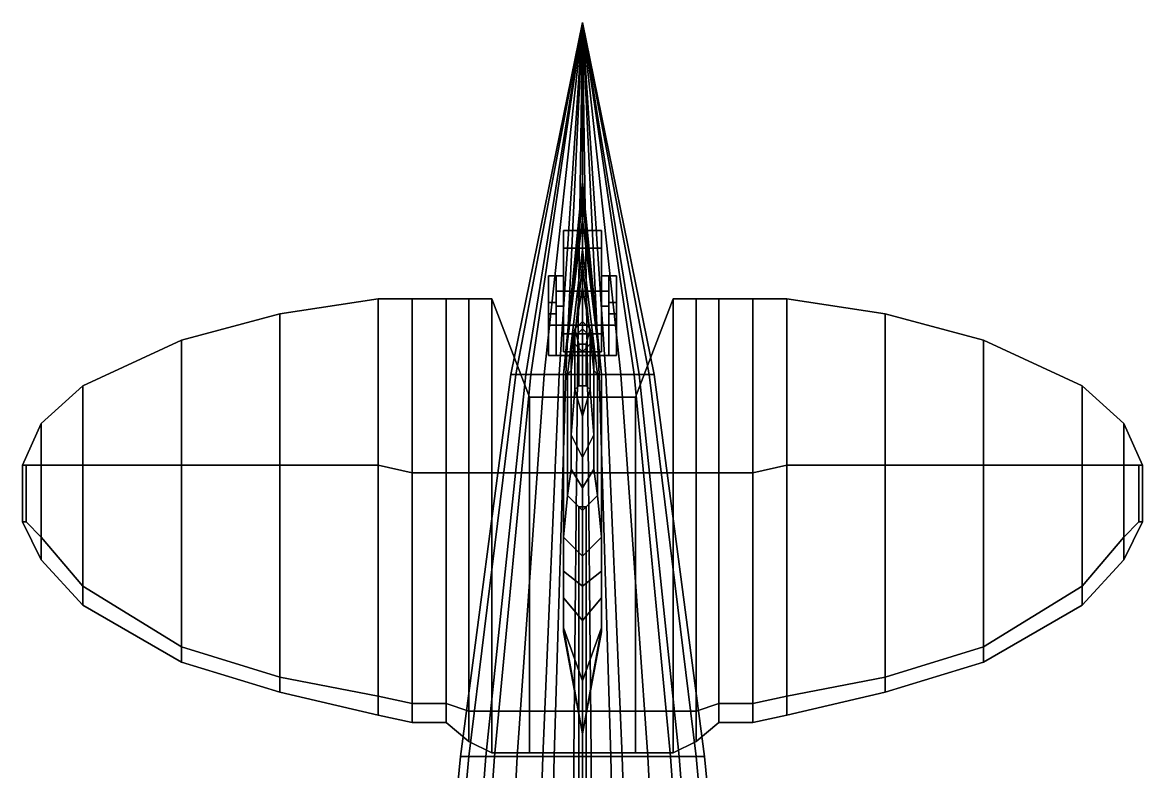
# Model space of a CAD drawing. Header units: millimetres. Extents: x -5.2 to 5.2, y -4.1 to 14.5.
# Drawn here: x -1.48 to 1.48, y 2.086 to 4.065 of the extents above; entities that cross this region are included whole.
import ezdxf

# ---------------------------------------------------------------- set-up
doc = ezdxf.new("R2010")
doc.units = ezdxf.units.MM
for name, color, linetype in [('hull_add', 3, 'Continuous'), ('w2', 6, 'Continuous'), ('wing', 5, 'Continuous')]:
    doc.layers.add(name, color=color, linetype=linetype)

msp = doc.modelspace()

# ---------------------------------------------------------------- linework, layer by layer
for points in [[(0, 4.065, 0.14), (-0.176, 3.135, 0.0648), (-0.1892, 3.135, 0.144), (0, 4.065, 0.14)], [(0, 4.065, 0.14), (-0.1892, 3.135, 0.144), (-0.1892, 3.135, 0.2144), (0, 4.065, 0.14)], [(0, 4.065, 0.14), (-0.1892, 3.135, 0.2144), (-0.176, 3.135, 0.2716), (0, 4.065, 0.14)], [(0, 4.065, 0.14), (-0.1496, 3.135, 0.0032), (-0.176, 3.135, 0.0648), (0, 4.065, 0.14)], [(0, 4.065, 0.14), (-0.176, 3.135, 0.2716), (-0.1364, 3.135, 0.3464), (0, 4.065, 0.14)], [(0, 4.065, 0.14), (-0.1364, 3.135, -0.0144), (-0.1496, 3.135, 0.0032), (0, 4.065, 0.14)], [(0, 4.065, 0.14), (-0.1012, 3.135, -0.0496), (-0.1364, 3.135, -0.0144), (0, 4.065, 0.14)], [(0, 4.065, 0.14), (-0.1364, 3.135, 0.3464), (-0.1012, 3.135, 0.3904), (0, 4.065, 0.14)], [(0, 4.065, 0.14), (-0.044, 3.135, -0.076), (-0.1012, 3.135, -0.0496), (0, 4.065, 0.14)], [(0, 4.065, 0.14), (-0.1012, 3.135, 0.3904), (-0.0616, 3.135, 0.4168), (0, 4.065, 0.14)], [(0, 4.065, 0.14), (-0.0616, 3.135, 0.4168), (-0.0132, 3.135, 0.43), (0, 4.065, 0.14)], [(0, 4.065, 0.14), (0, 3.135, -0.0804), (-0.044, 3.135, -0.076), (0, 4.065, 0.14)], [(0, 4.065, 0.14), (-0.0132, 3.135, 0.43), (0.0132, 3.135, 0.43), (0, 4.065, 0.14)], [(0, 4.065, 0.14), (0.1892, 3.135, 0.144), (0.176, 3.135, 0.0648), (0, 4.065, 0.14)], [(0, 4.065, 0.14), (0.176, 3.135, 0.0648), (0.1496, 3.135, 0.0032), (0, 4.065, 0.14)], [(0, 4.065, 0.14), (0.1496, 3.135, 0.0032), (0.1364, 3.135, -0.0144), (0, 4.065, 0.14)], [(0, 4.065, 0.14), (0.1364, 3.135, -0.0144), (0.1012, 3.135, -0.0496), (0, 4.065, 0.14)], [(0, 4.065, 0.14), (0.1012, 3.135, -0.0496), (0.044, 3.135, -0.076), (0, 4.065, 0.14)], [(0, 4.065, 0.14), (0.044, 3.135, -0.076), (0, 3.135, -0.0804), (0, 4.065, 0.14)], [(0, 4.065, 0.14), (0.0132, 3.135, 0.43), (0.0616, 3.135, 0.4168), (0, 4.065, 0.14)], [(0, 4.065, 0.14), (0.0616, 3.135, 0.4168), (0.1012, 3.135, 0.3904), (0, 4.065, 0.14)], [(0, 4.065, 0.14), (0.1012, 3.135, 0.3904), (0.1364, 3.135, 0.3464), (0, 4.065, 0.14)], [(0, 4.065, 0.14), (0.1364, 3.135, 0.3464), (0.176, 3.135, 0.2716), (0, 4.065, 0.14)], [(0, 4.065, 0.14), (0.176, 3.135, 0.2716), (0.1892, 3.135, 0.2144), (0, 4.065, 0.14)], [(0, 4.065, 0.14), (0.1892, 3.135, 0.2144), (0.1892, 3.135, 0.144), (0, 4.065, 0.14)], [(0, 3.635, 0.58), (0, 3.645, 0.31), (-0.05, 3.135, 0.31), (-0.05, 3.135, 0.58)], [(0, 3.645, 0.31), (0, 2.185, 0.31), (-0.05, 2.465, 0.31), (-0.05, 3.135, 0.31)], [(-0.05, 3.135, 0.31), (-0.05, 2.465, 0.31), (0, 2.185, 0.31), (0, 3.645, 0.31)], [(0, 3.645, 0.31), (0, 3.645, 0.24), (-0.05, 3.135, 0.24), (-0.05, 3.135, 0.31)], [(0, 3.645, 0.24), (0, 2.185, 0.24), (0, 2.185, 0.31), (0, 3.645, 0.31)], [(0.05, 3.135, 0.31), (0.05, 3.135, 0.24), (0, 3.645, 0.24), (0, 3.645, 0.31)], [(0, 3.645, 0.31), (0, 2.185, 0.31), (0.05, 2.465, 0.31), (0.05, 3.135, 0.31)], [(0.05, 3.135, 0.58), (0.05, 3.135, 0.31), (0, 3.645, 0.31), (0, 3.635, 0.58)], [(0.05, 3.135, 0.31), (0.05, 2.465, 0.31), (0, 2.185, 0.31), (0, 3.645, 0.31)], [(0, 2.185, 0.31), (0, 2.185, 0.24), (0, 3.645, 0.24), (0, 3.645, 0.31)], [(0, 3.625, 0.78), (0, 3.635, 0.61), (-0.05, 3.135, 0.61), (-0.05, 3.135, 0.78)], [(0, 3.635, 0.61), (0, 3.635, 0.58), (-0.05, 3.135, 0.58), (-0.05, 3.135, 0.61)], [(0, 3.595, 0.95), (0, 3.625, 0.78), (-0.05, 3.135, 0.78), (-0.05, 3.135, 0.95)], [(0.05, 3.135, 0.61), (0.05, 3.135, 0.58), (0, 3.635, 0.58), (0, 3.635, 0.61)], [(0.05, 3.135, 0.78), (0.05, 3.135, 0.61), (0, 3.635, 0.61), (0, 3.625, 0.78)], [(0.05, 3.135, 0.95), (0.05, 3.135, 0.78), (0, 3.625, 0.78), (0, 3.595, 0.95)], [(0, 3.545, 1.12), (0, 3.595, 0.95), (-0.05, 3.135, 0.95), (-0.05, 3.135, 1.12)], [(0.05, 3.135, 1.12), (0.05, 3.135, 0.95), (0, 3.595, 0.95), (0, 3.545, 1.12)], [(0, 3.465, 1.31), (0, 3.545, 1.12), (-0.05, 3.135, 1.12), (-0.04, 3.135, 1.31)], [(0.04, 3.135, 1.31), (0.05, 3.135, 1.12), (0, 3.545, 1.12), (0, 3.465, 1.31)], [(0.05, 3.4681, -0.1169), (0.05, 3.515, -0.23), (-0.05, 3.515, -0.23), (-0.05, 3.4681, -0.1169)], [(0.05, 3.515, -0.23), (0.05, 3.4681, -0.3431), (-0.05, 3.4681, -0.3431), (-0.05, 3.515, -0.23)], [(-0.05, 3.355, -0.07), (-0.05, 3.4681, -0.1169), (-0.05, 3.515, -0.23), (-0.05, 3.2419, -0.1169)], [(-0.05, 3.2419, -0.1169), (-0.05, 3.515, -0.23), (-0.05, 3.4681, -0.3431), (-0.05, 3.195, -0.23)], [(0.05, 3.2419, -0.1169), (0.05, 3.515, -0.23), (0.05, 3.4681, -0.1169), (0.05, 3.355, -0.07)], [(0.05, 3.195, -0.23), (0.05, 3.4681, -0.3431), (0.05, 3.515, -0.23), (0.05, 3.2419, -0.1169)], [(0.05, 3.355, -0.07), (0.05, 3.4681, -0.1169), (-0.05, 3.4681, -0.1169), (-0.05, 3.355, -0.07)], [(0.05, 3.4681, -0.3431), (0.05, 3.355, -0.39), (-0.05, 3.355, -0.39), (-0.05, 3.4681, -0.3431)], [(-0.05, 3.195, -0.23), (-0.05, 3.4681, -0.3431), (-0.05, 3.355, -0.39), (-0.05, 3.2419, -0.3431)], [(0, 3.425, 1.39), (0, 3.465, 1.31), (-0.04, 3.135, 1.31), (-0.03, 3.145, 1.39)], [(0.03, 3.145, 1.39), (0.04, 3.135, 1.31), (0, 3.465, 1.31), (0, 3.425, 1.39)], [(0.05, 3.2419, -0.3431), (0.05, 3.355, -0.39), (0.05, 3.4681, -0.3431), (0.05, 3.195, -0.23)], [(0, 3.365, 1.47), (0, 3.425, 1.39), (-0.03, 3.145, 1.39), (-0.03, 3.195, 1.47)], [(0.03, 3.195, 1.47), (0.03, 3.145, 1.39), (0, 3.425, 1.39), (0, 3.365, 1.47)], [(-0.09, 3.395, -0.18), (-0.09, 3.325, -0.18), (-0.07, 3.325, -0.18), (-0.07, 3.395, -0.18)], [(-0.07, 3.395, -0.18), (-0.07, 3.395, -0.26), (-0.09, 3.395, -0.26), (-0.09, 3.395, -0.18)], [(-0.07, 3.395, -0.26), (-0.07, 3.295, -0.26), (-0.09, 3.295, -0.26), (-0.09, 3.395, -0.26)], [(-0.09, 3.395, -0.26), (-0.09, 3.295, -0.26), (-0.09, 3.325, -0.18), (-0.09, 3.395, -0.18)], [(-0.07, 3.325, -0.18), (-0.07, 3.295, -0.26), (-0.07, 3.395, -0.26), (-0.07, 3.395, -0.18)], [(-0.05, 3.355, -0.18), (-0.05, 3.395, -0.22), (-0.07, 3.395, -0.22), (-0.07, 3.355, -0.18)], [(-0.05, 3.395, -0.22), (-0.05, 3.355, -0.26), (-0.07, 3.355, -0.26), (-0.07, 3.395, -0.22)], [(0.07, 3.355, -0.18), (0.07, 3.395, -0.22), (0.05, 3.395, -0.22), (0.05, 3.355, -0.18)], [(0.07, 3.395, -0.22), (0.07, 3.355, -0.26), (0.05, 3.355, -0.26), (0.05, 3.395, -0.22)], [(0.07, 3.395, -0.26), (0.07, 3.295, -0.26), (0.07, 3.325, -0.18), (0.07, 3.395, -0.18)], [(0.09, 3.395, -0.18), (0.09, 3.395, -0.26), (0.07, 3.395, -0.26), (0.07, 3.395, -0.18)], [(0.09, 3.395, -0.26), (0.09, 3.295, -0.26), (0.07, 3.295, -0.26), (0.07, 3.395, -0.26)], [(0.07, 3.395, -0.18), (0.07, 3.325, -0.18), (0.09, 3.325, -0.18), (0.09, 3.395, -0.18)], [(0.09, 3.325, -0.18), (0.09, 3.295, -0.26), (0.09, 3.395, -0.26), (0.09, 3.395, -0.18)], [(-0.05, 3.315, -0.22), (-0.05, 3.355, -0.18), (-0.07, 3.355, -0.18), (-0.07, 3.315, -0.22)], [(-0.05, 3.355, -0.26), (-0.05, 3.315, -0.22), (-0.07, 3.315, -0.22), (-0.07, 3.355, -0.26)], [(0.05, 3.2419, -0.1169), (0.05, 3.355, -0.07), (-0.05, 3.355, -0.07), (-0.05, 3.2419, -0.1169)], [(0.05, 3.355, -0.39), (0.05, 3.2419, -0.3431), (-0.05, 3.2419, -0.3431), (-0.05, 3.355, -0.39)], [(0, 3.275, 1.55), (0, 3.365, 1.47), (-0.03, 3.195, 1.47), (-0.02, 3.255, 1.55)], [(0.02, 3.255, 1.55), (0.03, 3.195, 1.47), (0, 3.365, 1.47), (0, 3.275, 1.55)], [(0.07, 3.315, -0.22), (0.07, 3.355, -0.18), (0.05, 3.355, -0.18), (0.05, 3.315, -0.22)], [(0.07, 3.355, -0.26), (0.07, 3.315, -0.22), (0.05, 3.315, -0.22), (0.05, 3.355, -0.26)], [(-0.09, 3.325, -0.18), (-0.09, 3.265, -0.09), (-0.07, 3.265, -0.09), (-0.07, 3.325, -0.18)], [(-0.09, 3.295, -0.26), (-0.09, 3.185, -0.14), (-0.09, 3.265, -0.09), (-0.09, 3.325, -0.18)], [(-0.07, 3.265, -0.09), (-0.07, 3.185, -0.14), (-0.07, 3.295, -0.26), (-0.07, 3.325, -0.18)], [(0.07, 3.325, -0.18), (0.07, 3.265, -0.09), (0.09, 3.265, -0.09), (0.09, 3.325, -0.18)], [(0.07, 3.295, -0.26), (0.07, 3.185, -0.14), (0.07, 3.265, -0.09), (0.07, 3.325, -0.18)], [(0.09, 3.265, -0.09), (0.09, 3.185, -0.14), (0.09, 3.295, -0.26), (0.09, 3.325, -0.18)], [(-0.07, 3.295, -0.26), (-0.07, 3.185, -0.14), (-0.09, 3.185, -0.14), (-0.09, 3.295, -0.26)], [(0.09, 3.295, -0.26), (0.09, 3.185, -0.14), (0.07, 3.185, -0.14), (0.07, 3.295, -0.26)], [(-0.09, 3.265, -0.08), (-0.09, 3.185, -0.08), (0.09, 3.185, -0.08), (0.09, 3.265, -0.08)], [(-0.09, 3.265, -0.09), (-0.09, 3.265, -0.08), (0.09, 3.265, -0.08), (0.09, 3.265, -0.09)], [(-0.09, 3.265, -0.09), (-0.09, 3.185, -0.14), (-0.09, 3.185, -0.08), (-0.09, 3.265, -0.08)], [(0.07, 3.265, -0.09), (0.07, 3.185, -0.09), (-0.07, 3.185, -0.09), (-0.07, 3.265, -0.09)], [(-0.07, 3.265, -0.09), (-0.07, 3.185, -0.09), (-0.07, 3.185, -0.14), (-0.07, 3.265, -0.09)], [(0, 3.215, 1.58), (0, 3.275, 1.55), (-0.02, 3.255, 1.55), (-0.01, 3.215, 1.57)], [(0.01, 3.215, 1.57), (0.02, 3.255, 1.55), (0, 3.275, 1.55), (0, 3.215, 1.58)], [(0.07, 3.185, -0.14), (0.07, 3.185, -0.09), (0.07, 3.265, -0.09)], [(0.09, 3.265, -0.08), (0.09, 3.185, -0.08), (0.09, 3.185, -0.14), (0.09, 3.265, -0.09)], [(0.05, 3.195, -0.23), (0.05, 3.2419, -0.1169), (-0.05, 3.2419, -0.1169), (-0.05, 3.195, -0.23)], [(0.05, 3.2419, -0.3431), (0.05, 3.195, -0.23), (-0.05, 3.195, -0.23), (-0.05, 3.2419, -0.3431)], [(-0.03, 3.195, 1.47), (-0.03, 2.975, 1.47), (-0.02, 3.095, 1.55), (-0.02, 3.255, 1.55)], [(0, 3.255, -0.08), (-0.03, 3.225, -0.08), (-0.03, 3.225, -0.03), (0, 3.255, -0.03)], [(-0.02, 3.255, 1.55), (-0.02, 3.095, 1.55), (-0.01, 3.105, 1.57), (-0.01, 3.215, 1.57)], [(0.03, 3.225, -0.08), (0, 3.255, -0.08), (0, 3.255, -0.03), (0.03, 3.225, -0.03)], [(0.01, 3.105, 1.57), (0.02, 3.095, 1.55), (0.02, 3.255, 1.55), (0.01, 3.215, 1.57)], [(0.02, 3.095, 1.55), (0.03, 2.975, 1.47), (0.03, 3.195, 1.47), (0.02, 3.255, 1.55)], [(-0.03, 3.225, -0.08), (0, 3.195, -0.08), (0, 3.195, -0.03), (-0.03, 3.225, -0.03)], [(-0.01, 3.215, 1.57), (-0.01, 3.105, 1.57), (0, 3.105, 1.58), (0, 3.215, 1.58)], [(0, 3.195, -0.08), (0.03, 3.225, -0.08), (0.03, 3.225, -0.03), (0, 3.195, -0.03)], [(0, 3.215, 1.58), (0, 3.105, 1.58), (0.01, 3.105, 1.57), (0.01, 3.215, 1.57)], [(0.07, 3.185, -0.09), (0.09, 3.185, -0.08), (-0.09, 3.185, -0.08), (-0.07, 3.185, -0.09)], [(-0.07, 3.185, -0.14), (-0.07, 3.185, -0.09), (-0.09, 3.185, -0.08), (-0.09, 3.185, -0.14)], [(-0.03, 3.145, 1.39), (-0.03, 2.885, 1.39), (-0.03, 2.975, 1.47), (-0.03, 3.195, 1.47)], [(0.03, 2.975, 1.47), (0.03, 2.885, 1.39), (0.03, 3.145, 1.39), (0.03, 3.195, 1.47)], [(0.09, 3.185, -0.14), (0.09, 3.185, -0.08), (0.07, 3.185, -0.09), (0.07, 3.185, -0.14)], [(-0.04, 3.135, 1.31), (-0.04, 2.815, 1.31), (-0.03, 2.885, 1.39), (-0.03, 3.145, 1.39)], [(0.03, 2.885, 1.39), (0.04, 2.815, 1.31), (0.04, 3.135, 1.31), (0.03, 3.145, 1.39)], [(-0.3225, 2.125, 0.1025), (-0.1892, 3.135, 0.144), (-0.176, 3.135, 0.0648), (-0.3, 2.125, -0.0325)], [(-0.3225, 2.125, 0.2225), (-0.1892, 3.135, 0.2144), (-0.1892, 3.135, 0.144), (-0.3225, 2.125, 0.1025)], [(-0.3, 2.125, 0.32), (-0.176, 3.135, 0.2716), (-0.1892, 3.135, 0.2144), (-0.3225, 2.125, 0.2225)], [(-0.3, 2.125, -0.0325), (-0.176, 3.135, 0.0648), (-0.1496, 3.135, 0.0032), (-0.255, 2.125, -0.1375)], [(-0.2325, 2.125, 0.4475), (-0.1364, 3.135, 0.3464), (-0.176, 3.135, 0.2716), (-0.3, 2.125, 0.32)], [(-0.255, 2.125, -0.1375), (-0.1496, 3.135, 0.0032), (-0.1364, 3.135, -0.0144), (-0.2325, 2.125, -0.1675)], [(-0.2325, 2.125, -0.1675), (-0.1364, 3.135, -0.0144), (-0.1012, 3.135, -0.0496), (-0.1725, 2.125, -0.2275)], [(-0.1725, 2.125, 0.5225), (-0.1012, 3.135, 0.3904), (-0.1364, 3.135, 0.3464), (-0.2325, 2.125, 0.4475)], [(-0.1725, 2.125, -0.2275), (-0.1012, 3.135, -0.0496), (-0.044, 3.135, -0.076), (-0.075, 2.125, -0.2725)], [(-0.105, 2.125, 0.5675), (-0.0616, 3.135, 0.4168), (-0.1012, 3.135, 0.3904), (-0.1725, 2.125, 0.5225)], [(-0.0225, 2.125, 0.59), (-0.0132, 3.135, 0.43), (-0.0616, 3.135, 0.4168), (-0.105, 2.125, 0.5675)], [(-0.075, 2.125, -0.2725), (-0.044, 3.135, -0.076), (0, 3.135, -0.0804), (0, 2.125, -0.28)], [(-0.05, 3.135, 0.95), (-0.05, 2.615, 0.95), (-0.05, 2.705, 1.12), (-0.05, 3.135, 1.12)], [(-0.05, 3.135, 0.31), (-0.05, 2.465, 0.31), (-0.05, 2.455, 0.58), (-0.05, 3.135, 0.58)], [(-0.05, 3.135, 0.24), (-0.05, 2.465, 0.24), (-0.05, 2.465, 0.31), (-0.05, 3.135, 0.31)], [(-0.05, 3.135, 0.61), (-0.05, 2.465, 0.61), (-0.05, 2.545, 0.78), (-0.05, 3.135, 0.78)], [(-0.05, 3.135, 0.58), (-0.05, 2.455, 0.58), (-0.05, 2.465, 0.61), (-0.05, 3.135, 0.61)], [(-0.05, 3.135, 0.78), (-0.05, 2.545, 0.78), (-0.05, 2.615, 0.95), (-0.05, 3.135, 0.95)], [(-0.05, 3.135, 1.12), (-0.05, 2.705, 1.12), (-0.04, 2.815, 1.31), (-0.04, 3.135, 1.31)], [(0.0225, 2.125, 0.59), (0.0132, 3.135, 0.43), (-0.0132, 3.135, 0.43), (-0.0225, 2.125, 0.59)], [(0, 2.125, -0.28), (0, 3.135, -0.0804), (0.044, 3.135, -0.076), (0.075, 2.125, -0.2725)], [(0.105, 2.125, 0.5675), (0.0616, 3.135, 0.4168), (0.0132, 3.135, 0.43), (0.0225, 2.125, 0.59)], [(0.04, 2.815, 1.31), (0.05, 2.705, 1.12), (0.05, 3.135, 1.12), (0.04, 3.135, 1.31)], [(0.075, 2.125, -0.2725), (0.044, 3.135, -0.076), (0.1012, 3.135, -0.0496), (0.1725, 2.125, -0.2275)], [(0.05, 2.465, 0.31), (0.05, 2.465, 0.24), (0.05, 3.135, 0.24), (0.05, 3.135, 0.31)], [(0.05, 2.455, 0.58), (0.05, 2.465, 0.31), (0.05, 3.135, 0.31), (0.05, 3.135, 0.58)], [(0.05, 2.465, 0.61), (0.05, 2.455, 0.58), (0.05, 3.135, 0.58), (0.05, 3.135, 0.61)], [(0.05, 2.545, 0.78), (0.05, 2.465, 0.61), (0.05, 3.135, 0.61), (0.05, 3.135, 0.78)], [(0.05, 2.615, 0.95), (0.05, 2.545, 0.78), (0.05, 3.135, 0.78), (0.05, 3.135, 0.95)], [(0.05, 2.705, 1.12), (0.05, 2.615, 0.95), (0.05, 3.135, 0.95), (0.05, 3.135, 1.12)], [(0.1725, 2.125, 0.5225), (0.1012, 3.135, 0.3904), (0.0616, 3.135, 0.4168), (0.105, 2.125, 0.5675)], [(0.1725, 2.125, -0.2275), (0.1012, 3.135, -0.0496), (0.1364, 3.135, -0.0144), (0.2325, 2.125, -0.1675)], [(0.2325, 2.125, 0.4475), (0.1364, 3.135, 0.3464), (0.1012, 3.135, 0.3904), (0.1725, 2.125, 0.5225)], [(0.2325, 2.125, -0.1675), (0.1364, 3.135, -0.0144), (0.1496, 3.135, 0.0032), (0.255, 2.125, -0.1375)], [(0.3, 2.125, 0.32), (0.176, 3.135, 0.2716), (0.1364, 3.135, 0.3464), (0.2325, 2.125, 0.4475)], [(0.255, 2.125, -0.1375), (0.1496, 3.135, 0.0032), (0.176, 3.135, 0.0648), (0.3, 2.125, -0.0325)], [(0.3, 2.125, -0.0325), (0.176, 3.135, 0.0648), (0.1892, 3.135, 0.144), (0.3225, 2.125, 0.1025)], [(0.3225, 2.125, 0.2225), (0.1892, 3.135, 0.2144), (0.176, 3.135, 0.2716), (0.3, 2.125, 0.32)], [(0.3225, 2.125, 0.1025), (0.1892, 3.135, 0.144), (0.1892, 3.135, 0.2144), (0.3225, 2.125, 0.2225)], [(-0.02, 3.095, 1.55), (-0.03, 2.975, 1.47), (0, 2.915, 1.47), (0, 3.025, 1.55)], [(-0.01, 3.105, 1.57), (-0.02, 3.095, 1.55), (0, 3.025, 1.55), (0, 3.105, 1.58)], [(0, 3.105, 1.58), (0, 3.025, 1.55), (0.02, 3.095, 1.55), (0.01, 3.105, 1.57)], [(0, 3.025, 1.55), (0, 2.915, 1.47), (0.03, 2.975, 1.47), (0.02, 3.095, 1.55)], [(-0.03, 2.975, 1.47), (-0.03, 2.885, 1.39), (0, 2.835, 1.39), (0, 2.915, 1.47)], [(0, 2.915, 1.47), (0, 2.835, 1.39), (0.03, 2.885, 1.39), (0.03, 2.975, 1.47)], [(-0.03, 2.885, 1.39), (-0.04, 2.815, 1.31), (0, 2.775, 1.31), (0, 2.835, 1.39)], [(0, 2.835, 1.39), (0, 2.775, 1.31), (0.04, 2.815, 1.31), (0.03, 2.885, 1.39)], [(-0.04, 2.815, 1.31), (-0.05, 2.705, 1.12), (0, 2.655, 1.12), (0, 2.775, 1.31)], [(0, 2.775, 1.31), (0, 2.655, 1.12), (0.05, 2.705, 1.12), (0.04, 2.815, 1.31)], [(-0.05, 2.705, 1.12), (-0.05, 2.615, 0.95), (0, 2.575, 0.95), (0, 2.655, 1.12)], [(0, 2.655, 1.12), (0, 2.575, 0.95), (0.05, 2.615, 0.95), (0.05, 2.705, 1.12)], [(-0.05, 2.615, 0.95), (-0.05, 2.545, 0.78), (0, 2.485, 0.78), (0, 2.575, 0.95)], [(0, 2.575, 0.95), (0, 2.485, 0.78), (0.05, 2.545, 0.78), (0.05, 2.615, 0.95)], [(-0.05, 2.545, 0.78), (-0.05, 2.465, 0.61), (0, 2.325, 0.61), (0, 2.485, 0.78)], [(0, 2.485, 0.78), (0, 2.325, 0.61), (0.05, 2.465, 0.61), (0.05, 2.545, 0.78)], [(-0.05, 2.455, 0.58), (-0.05, 2.465, 0.31), (0, 2.185, 0.31), (0, 2.185, 0.58)], [(-0.05, 2.465, 0.31), (-0.05, 2.465, 0.24), (0, 2.185, 0.24), (0, 2.185, 0.31)], [(-0.05, 2.465, 0.61), (-0.05, 2.455, 0.58), (0, 2.185, 0.58), (0, 2.325, 0.61)], [(0, 2.185, 0.31), (0, 2.185, 0.24), (0.05, 2.465, 0.24), (0.05, 2.465, 0.31)], [(0, 2.185, 0.58), (0, 2.185, 0.31), (0.05, 2.465, 0.31), (0.05, 2.455, 0.58)], [(0, 2.325, 0.61), (0, 2.185, 0.58), (0.05, 2.455, 0.58), (0.05, 2.465, 0.61)], [(-0.3, 2.125, -0.0325), (-0.4, 1.025, -0.1), (-0.43, 1.025, 0.08), (-0.3225, 2.125, 0.1025)], [(-0.3225, 2.125, 0.1025), (-0.43, 1.025, 0.08), (-0.43, 1.025, 0.24), (-0.3225, 2.125, 0.2225)], [(-0.3225, 2.125, 0.2225), (-0.43, 1.025, 0.24), (-0.4, 1.025, 0.37), (-0.3, 2.125, 0.32)], [(-0.255, 2.125, -0.1375), (-0.34, 1.025, -0.24), (-0.4, 1.025, -0.1), (-0.3, 2.125, -0.0325)], [(-0.3, 2.125, 0.32), (-0.4, 1.025, 0.37), (-0.31, 1.025, 0.54), (-0.2325, 2.125, 0.4475)], [(-0.2325, 2.125, -0.1675), (-0.31, 1.025, -0.28), (-0.34, 1.025, -0.24), (-0.255, 2.125, -0.1375)], [(-0.2325, 2.125, 0.4475), (-0.31, 1.025, 0.54), (-0.23, 1.025, 0.64), (-0.1725, 2.125, 0.5225)], [(-0.1725, 2.125, -0.2275), (-0.23, 1.025, -0.36), (-0.31, 1.025, -0.28), (-0.2325, 2.125, -0.1675)], [(-0.075, 2.125, -0.2725), (-0.1, 1.025, -0.42), (-0.23, 1.025, -0.36), (-0.1725, 2.125, -0.2275)], [(-0.1725, 2.125, 0.5225), (-0.23, 1.025, 0.64), (-0.14, 1.025, 0.7), (-0.105, 2.125, 0.5675)], [(-0.105, 2.125, 0.5675), (-0.14, 1.025, 0.7), (-0.03, 1.025, 0.73), (-0.0225, 2.125, 0.59)], [(0, 2.125, -0.28), (0, 1.025, -0.43), (-0.1, 1.025, -0.42), (-0.075, 2.125, -0.2725)], [(-0.0225, 2.125, 0.59), (-0.03, 1.025, 0.73), (0.03, 1.025, 0.73), (0.0225, 2.125, 0.59)], [(0.075, 2.125, -0.2725), (0.1, 1.025, -0.42), (0, 1.025, -0.43), (0, 2.125, -0.28)], [(0.0225, 2.125, 0.59), (0.03, 1.025, 0.73), (0.14, 1.025, 0.7), (0.105, 2.125, 0.5675)], [(0.1725, 2.125, -0.2275), (0.23, 1.025, -0.36), (0.1, 1.025, -0.42), (0.075, 2.125, -0.2725)], [(0.105, 2.125, 0.5675), (0.14, 1.025, 0.7), (0.23, 1.025, 0.64), (0.1725, 2.125, 0.5225)], [(0.1725, 2.125, 0.5225), (0.23, 1.025, 0.64), (0.31, 1.025, 0.54), (0.2325, 2.125, 0.4475)], [(0.2325, 2.125, -0.1675), (0.31, 1.025, -0.28), (0.23, 1.025, -0.36), (0.1725, 2.125, -0.2275)], [(0.255, 2.125, -0.1375), (0.34, 1.025, -0.24), (0.31, 1.025, -0.28), (0.2325, 2.125, -0.1675)], [(0.2325, 2.125, 0.4475), (0.31, 1.025, 0.54), (0.4, 1.025, 0.37), (0.3, 2.125, 0.32)], [(0.3, 2.125, -0.0325), (0.4, 1.025, -0.1), (0.34, 1.025, -0.24), (0.255, 2.125, -0.1375)], [(0.3225, 2.125, 0.1025), (0.43, 1.025, 0.08), (0.4, 1.025, -0.1), (0.3, 2.125, -0.0325)], [(0.3, 2.125, 0.32), (0.4, 1.025, 0.37), (0.43, 1.025, 0.24), (0.3225, 2.125, 0.2225)], [(0.3225, 2.125, 0.2225), (0.43, 1.025, 0.24), (0.43, 1.025, 0.08), (0.3225, 2.125, 0.1025)]]:
    msp.add_3dface(points)
at = {"layer": 'hull_add'}
for points in [[(0, 0.2372, 1.2201), (-0.01, 0.2298, 1.23), (-0.01, 2.785, 1.3), (0, 2.785, 1.29)], [(-0.01, 0.2298, 1.23), (0, 0.2424, 1.2402), (0, 2.785, 1.31), (-0.01, 2.785, 1.3)], [(0.01, 0.2298, 1.2301), (0, 0.2372, 1.2201), (0, 2.785, 1.29), (0.01, 2.785, 1.3)], [(0, 0.2424, 1.2402), (0.01, 0.2298, 1.2301), (0.01, 2.785, 1.3), (0, 2.785, 1.31)]]:
    msp.add_3dface(points, dxfattribs=at)
at = {"layer": 'w2'}
for points in [[(0.14, 2.875, 0.11), (0.24, 2.875, 0.11), (0.24, 3.335, 0.18), (0.14, 3.075, 0.18)], [(0.14, 3.075, 0.18), (0.24, 3.335, 0.18), (0.24, 2.875, 0.25), (0.14, 2.875, 0.25)], [(0.24, 3.335, 0.18), (0.24, 2.135, 0.18), (0.14, 2.135, 0.18), (0.14, 3.075, 0.18)], [(0.14, 2.135, 0.18), (0.24, 2.135, 0.18), (0.24, 3.335, 0.18), (0.14, 3.075, 0.18)], [(0.24, 2.875, 0.11), (0.3, 2.875, 0.11), (0.3, 3.335, 0.18), (0.24, 3.335, 0.18)], [(0.24, 3.335, 0.18), (0.3, 3.335, 0.18), (0.3, 2.875, 0.25), (0.24, 2.875, 0.25)], [(0.24, 2.875, 0.11), (0.24, 2.245, 0.11), (0.24, 2.135, 0.18), (0.24, 3.335, 0.18)], [(0.24, 3.335, 0.18), (0.24, 2.135, 0.18), (0.24, 2.245, 0.11), (0.24, 2.875, 0.11)], [(0.24, 2.875, 0.25), (0.24, 2.245, 0.25), (0.24, 2.135, 0.18), (0.24, 3.335, 0.18)], [(0.24, 3.335, 0.18), (0.24, 2.135, 0.18), (0.24, 2.245, 0.25), (0.24, 2.875, 0.25)], [(0.3, 3.335, 0.18), (0.3, 2.165, 0.18), (0.24, 2.135, 0.18), (0.24, 3.335, 0.18)], [(0.24, 2.135, 0.18), (0.3, 2.165, 0.18), (0.3, 3.335, 0.18), (0.24, 3.335, 0.18)], [(0.3, 2.875, 0.11), (0.36, 2.875, 0.11), (0.36, 3.335, 0.18), (0.3, 3.335, 0.18)], [(0.3, 3.335, 0.18), (0.36, 3.335, 0.18), (0.36, 2.875, 0.25), (0.3, 2.875, 0.25)], [(0.3, 3.335, 0.18), (0.3, 2.165, 0.18), (0.3, 2.245, 0.11), (0.3, 2.875, 0.11)], [(0.3, 2.875, 0.11), (0.3, 2.245, 0.11), (0.3, 2.165, 0.18), (0.3, 3.335, 0.18)], [(0.3, 2.875, 0.25), (0.3, 2.245, 0.25), (0.3, 2.165, 0.18), (0.3, 3.335, 0.18)], [(0.3, 3.335, 0.18), (0.3, 2.165, 0.18), (0.3, 2.245, 0.25), (0.3, 2.875, 0.25)], [(0.36, 3.335, 0.18), (0.36, 2.215, 0.18), (0.3, 2.165, 0.18), (0.3, 3.335, 0.18)], [(0.3, 2.165, 0.18), (0.36, 2.215, 0.18), (0.36, 3.335, 0.18), (0.3, 3.335, 0.18)], [(0.36, 3.335, 0.18), (0.36, 2.215, 0.18), (0.36, 2.265, 0.11), (0.36, 2.875, 0.11)], [(0.36, 2.875, 0.11), (0.36, 2.265, 0.11), (0.36, 2.215, 0.18), (0.36, 3.335, 0.18)], [(0.36, 2.875, 0.25), (0.36, 2.265, 0.25), (0.36, 2.215, 0.18), (0.36, 3.335, 0.18)], [(0.36, 3.335, 0.18), (0.36, 2.215, 0.18), (0.36, 2.265, 0.25), (0.36, 2.875, 0.25)], [(0.45, 3.335, 0.18), (0.45, 2.215, 0.18), (0.36, 2.215, 0.18), (0.36, 3.335, 0.18)], [(0.36, 2.215, 0.18), (0.45, 2.215, 0.18), (0.45, 3.335, 0.18), (0.36, 3.335, 0.18)], [(0.36, 2.875, 0.11), (0.45, 2.875, 0.11), (0.45, 3.335, 0.18), (0.36, 3.335, 0.18)], [(0.36, 3.335, 0.18), (0.45, 3.335, 0.18), (0.45, 2.875, 0.25), (0.36, 2.875, 0.25)], [(0.45, 3.335, 0.18), (0.45, 2.215, 0.18), (0.45, 2.265, 0.11), (0.45, 2.875, 0.11)], [(0.45, 2.875, 0.11), (0.45, 2.265, 0.11), (0.45, 2.215, 0.18), (0.45, 3.335, 0.18)], [(0.45, 2.875, 0.25), (0.45, 2.265, 0.25), (0.45, 2.215, 0.18), (0.45, 3.335, 0.18)], [(0.45, 3.335, 0.18), (0.45, 2.215, 0.18), (0.45, 2.265, 0.25), (0.45, 2.875, 0.25)], [(0.54, 3.335, 0.18), (0.54, 2.235, 0.18), (0.45, 2.215, 0.18), (0.45, 3.335, 0.18)], [(0.45, 2.215, 0.18), (0.54, 2.235, 0.18), (0.54, 3.335, 0.18), (0.45, 3.335, 0.18)], [(0.45, 2.875, 0.11), (0.54, 2.895, 0.11), (0.54, 3.335, 0.18), (0.45, 3.335, 0.18)], [(0.45, 3.335, 0.18), (0.54, 3.335, 0.18), (0.54, 2.895, 0.25), (0.45, 2.875, 0.25)], [(0.54, 3.335, 0.18), (0.54, 2.235, 0.18), (0.54, 2.285, 0.25), (0.54, 2.895, 0.25)], [(0.54, 2.895, 0.25), (0.54, 2.285, 0.25), (0.54, 2.235, 0.18), (0.54, 3.335, 0.18)], [(0.8, 3.295, 0.18), (0.8, 2.295, 0.18), (0.54, 2.235, 0.18), (0.54, 3.335, 0.18)], [(0.54, 2.235, 0.18), (0.8, 2.295, 0.18), (0.8, 3.295, 0.18), (0.54, 3.335, 0.18)], [(0.54, 2.895, 0.11), (0.54, 2.285, 0.11), (0.54, 2.235, 0.18), (0.54, 3.335, 0.18)], [(0.54, 3.335, 0.18), (0.54, 2.235, 0.18), (0.54, 2.285, 0.11), (0.54, 2.895, 0.11)], [(0.54, 3.335, 0.18), (0.8, 3.295, 0.18), (0.8, 2.895, 0.25), (0.54, 2.895, 0.25)], [(0.54, 2.895, 0.11), (0.8, 2.895, 0.11), (0.8, 3.295, 0.18), (0.54, 3.335, 0.18)], [(0.8, 3.295, 0.18), (0.8, 2.295, 0.18), (0.8, 2.335, 0.25), (0.8, 2.895, 0.25)], [(0.8, 2.895, 0.25), (0.8, 2.335, 0.25), (0.8, 2.295, 0.18), (0.8, 3.295, 0.18)], [(1.06, 3.225, 0.18), (1.06, 2.375, 0.18), (0.8, 2.295, 0.18), (0.8, 3.295, 0.18)], [(0.8, 2.295, 0.18), (1.06, 2.375, 0.18), (1.06, 3.225, 0.18), (0.8, 3.295, 0.18)], [(0.8, 2.895, 0.11), (0.8, 2.335, 0.11), (0.8, 2.295, 0.18), (0.8, 3.295, 0.18)], [(0.8, 3.295, 0.18), (0.8, 2.295, 0.18), (0.8, 2.335, 0.11), (0.8, 2.895, 0.11)], [(0.8, 3.295, 0.18), (1.06, 3.225, 0.18), (1.06, 2.895, 0.24), (0.8, 2.895, 0.25)], [(0.8, 2.895, 0.11), (1.06, 2.895, 0.12), (1.06, 3.225, 0.18), (0.8, 3.295, 0.18)], [(1.06, 3.225, 0.18), (1.06, 2.375, 0.18), (1.06, 2.415, 0.24), (1.06, 2.895, 0.24)], [(1.06, 2.895, 0.24), (1.06, 2.415, 0.24), (1.06, 2.375, 0.18), (1.06, 3.225, 0.18)], [(1.32, 3.105, 0.18), (1.32, 2.525, 0.18), (1.06, 2.375, 0.18), (1.06, 3.225, 0.18)], [(1.06, 2.375, 0.18), (1.32, 2.525, 0.18), (1.32, 3.105, 0.18), (1.06, 3.225, 0.18)], [(1.06, 2.895, 0.12), (1.06, 2.415, 0.12), (1.06, 2.375, 0.18), (1.06, 3.225, 0.18)], [(1.06, 3.225, 0.18), (1.06, 2.375, 0.18), (1.06, 2.415, 0.12), (1.06, 2.895, 0.12)], [(1.06, 3.225, 0.18), (1.32, 3.105, 0.18), (1.32, 2.895, 0.22), (1.06, 2.895, 0.24)], [(1.06, 2.895, 0.12), (1.32, 2.895, 0.13), (1.32, 3.105, 0.18), (1.06, 3.225, 0.18)], [(1.32, 3.105, 0.18), (1.32, 2.525, 0.18), (1.32, 2.575, 0.22), (1.32, 2.895, 0.22)], [(1.32, 2.895, 0.22), (1.32, 2.575, 0.22), (1.32, 2.525, 0.18), (1.32, 3.105, 0.18)], [(1.43, 3.005, 0.18), (1.43, 2.645, 0.18), (1.32, 2.525, 0.18), (1.32, 3.105, 0.18)], [(1.32, 2.525, 0.18), (1.43, 2.645, 0.18), (1.43, 3.005, 0.18), (1.32, 3.105, 0.18)], [(1.32, 2.895, 0.13), (1.32, 2.575, 0.13), (1.32, 2.525, 0.18), (1.32, 3.105, 0.18)], [(1.32, 3.105, 0.18), (1.32, 2.525, 0.18), (1.32, 2.575, 0.13), (1.32, 2.895, 0.13)], [(1.32, 3.105, 0.18), (1.43, 3.005, 0.18), (1.43, 2.895, 0.22), (1.32, 2.895, 0.22)], [(1.32, 2.895, 0.13), (1.43, 2.895, 0.16), (1.43, 3.005, 0.18), (1.32, 3.105, 0.18)], [(0, 2.875, 0.11), (0.14, 2.875, 0.11), (0.14, 3.075, 0.18), (0, 3.075, 0.18)], [(0, 3.075, 0.18), (0.14, 3.075, 0.18), (0.14, 2.875, 0.25), (0, 2.875, 0.25)], [(0, 3.075, 0.18), (0, 2.135, 0.18), (0, 2.245, 0.11), (0, 2.875, 0.11)], [(0, 2.875, 0.25), (0, 2.245, 0.25), (0, 2.135, 0.18), (0, 3.075, 0.18)], [(0.14, 3.075, 0.18), (0.14, 2.135, 0.18), (0, 2.135, 0.18), (0, 3.075, 0.18)], [(0, 2.135, 0.18), (0.14, 2.135, 0.18), (0.14, 3.075, 0.18), (0, 3.075, 0.18)], [(0.14, 3.075, 0.18), (0.14, 2.135, 0.18), (0.14, 2.245, 0.11), (0.14, 2.875, 0.11)], [(0.14, 2.875, 0.11), (0.14, 2.245, 0.11), (0.14, 2.135, 0.18), (0.14, 3.075, 0.18)], [(0.14, 2.875, 0.25), (0.14, 2.245, 0.25), (0.14, 2.135, 0.18), (0.14, 3.075, 0.18)], [(0.14, 3.075, 0.18), (0.14, 2.135, 0.18), (0.14, 2.245, 0.25), (0.14, 2.875, 0.25)], [(1.43, 2.895, 0.22), (1.43, 2.705, 0.22), (1.43, 2.645, 0.18), (1.43, 3.005, 0.18)], [(1.43, 3.005, 0.18), (1.43, 2.645, 0.18), (1.43, 2.705, 0.22), (1.43, 2.895, 0.22)], [(1.43, 3.005, 0.18), (1.48, 2.895, 0.18), (1.47, 2.895, 0.21), (1.43, 2.895, 0.22)], [(1.48, 2.895, 0.18), (1.48, 2.745, 0.18), (1.43, 2.645, 0.18), (1.43, 3.005, 0.18)], [(1.43, 2.645, 0.18), (1.48, 2.745, 0.18), (1.48, 2.895, 0.18), (1.43, 3.005, 0.18)], [(1.43, 2.895, 0.16), (1.47, 2.895, 0.16), (1.48, 2.895, 0.18), (1.43, 3.005, 0.18)], [(1.43, 3.005, 0.18), (1.43, 2.645, 0.18), (1.43, 2.705, 0.16), (1.43, 2.895, 0.16)], [(1.43, 2.895, 0.16), (1.43, 2.705, 0.16), (1.43, 2.645, 0.18), (1.43, 3.005, 0.18)], [(0, 2.245, 0.11), (0.14, 2.245, 0.11), (0.14, 2.875, 0.11), (0, 2.875, 0.11)], [(0.14, 2.875, 0.25), (0.14, 2.245, 0.25), (0, 2.245, 0.25), (0, 2.875, 0.25)], [(0.14, 2.245, 0.11), (0.24, 2.245, 0.11), (0.24, 2.875, 0.11), (0.14, 2.875, 0.11)], [(0.24, 2.875, 0.25), (0.24, 2.245, 0.25), (0.14, 2.245, 0.25), (0.14, 2.875, 0.25)], [(0.24, 2.245, 0.11), (0.3, 2.245, 0.11), (0.3, 2.875, 0.11), (0.24, 2.875, 0.11)], [(0.3, 2.875, 0.25), (0.3, 2.245, 0.25), (0.24, 2.245, 0.25), (0.24, 2.875, 0.25)], [(0.3, 2.245, 0.11), (0.36, 2.265, 0.11), (0.36, 2.875, 0.11), (0.3, 2.875, 0.11)], [(0.36, 2.875, 0.25), (0.36, 2.265, 0.25), (0.3, 2.245, 0.25), (0.3, 2.875, 0.25)], [(0.36, 2.265, 0.11), (0.45, 2.265, 0.11), (0.45, 2.875, 0.11), (0.36, 2.875, 0.11)], [(0.45, 2.875, 0.25), (0.45, 2.265, 0.25), (0.36, 2.265, 0.25), (0.36, 2.875, 0.25)], [(0.45, 2.265, 0.11), (0.54, 2.285, 0.11), (0.54, 2.895, 0.11), (0.45, 2.875, 0.11)], [(0.54, 2.895, 0.25), (0.54, 2.285, 0.25), (0.45, 2.265, 0.25), (0.45, 2.875, 0.25)], [(0.54, 2.285, 0.11), (0.8, 2.335, 0.11), (0.8, 2.895, 0.11), (0.54, 2.895, 0.11)], [(0.8, 2.895, 0.25), (0.8, 2.335, 0.25), (0.54, 2.285, 0.25), (0.54, 2.895, 0.25)], [(0.8, 2.335, 0.11), (1.06, 2.415, 0.12), (1.06, 2.895, 0.12), (0.8, 2.895, 0.11)], [(1.06, 2.895, 0.24), (1.06, 2.415, 0.24), (0.8, 2.335, 0.25), (0.8, 2.895, 0.25)], [(1.06, 2.415, 0.12), (1.32, 2.575, 0.13), (1.32, 2.895, 0.13), (1.06, 2.895, 0.12)], [(1.32, 2.895, 0.22), (1.32, 2.575, 0.22), (1.06, 2.415, 0.24), (1.06, 2.895, 0.24)], [(1.32, 2.575, 0.13), (1.43, 2.705, 0.16), (1.43, 2.895, 0.16), (1.32, 2.895, 0.13)], [(1.43, 2.895, 0.22), (1.43, 2.705, 0.22), (1.32, 2.575, 0.22), (1.32, 2.895, 0.22)], [(1.43, 2.705, 0.16), (1.47, 2.745, 0.16), (1.47, 2.895, 0.16), (1.43, 2.895, 0.16)], [(1.47, 2.895, 0.21), (1.47, 2.745, 0.21), (1.43, 2.705, 0.22), (1.43, 2.895, 0.22)], [(1.48, 2.895, 0.18), (1.48, 2.745, 0.18), (1.47, 2.745, 0.21), (1.47, 2.895, 0.21)], [(1.47, 2.895, 0.16), (1.47, 2.745, 0.16), (1.48, 2.745, 0.18), (1.48, 2.895, 0.18)], [(1.43, 2.705, 0.22), (1.47, 2.745, 0.21), (1.48, 2.745, 0.18), (1.43, 2.645, 0.18)], [(1.43, 2.645, 0.18), (1.48, 2.745, 0.18), (1.47, 2.745, 0.16), (1.43, 2.705, 0.16)], [(1.32, 2.575, 0.22), (1.43, 2.705, 0.22), (1.43, 2.645, 0.18), (1.32, 2.525, 0.18)], [(1.32, 2.525, 0.18), (1.43, 2.645, 0.18), (1.43, 2.705, 0.16), (1.32, 2.575, 0.13)], [(1.06, 2.415, 0.24), (1.32, 2.575, 0.22), (1.32, 2.525, 0.18), (1.06, 2.375, 0.18)], [(1.06, 2.375, 0.18), (1.32, 2.525, 0.18), (1.32, 2.575, 0.13), (1.06, 2.415, 0.12)], [(0.8, 2.335, 0.25), (1.06, 2.415, 0.24), (1.06, 2.375, 0.18), (0.8, 2.295, 0.18)], [(0.8, 2.295, 0.18), (1.06, 2.375, 0.18), (1.06, 2.415, 0.12), (0.8, 2.335, 0.11)], [(0.54, 2.285, 0.25), (0.8, 2.335, 0.25), (0.8, 2.295, 0.18), (0.54, 2.235, 0.18)], [(0.54, 2.235, 0.18), (0.8, 2.295, 0.18), (0.8, 2.335, 0.11), (0.54, 2.285, 0.11)], [(0.45, 2.265, 0.25), (0.54, 2.285, 0.25), (0.54, 2.235, 0.18), (0.45, 2.215, 0.18)], [(0.45, 2.215, 0.18), (0.54, 2.235, 0.18), (0.54, 2.285, 0.11), (0.45, 2.265, 0.11)], [(0.3, 2.245, 0.25), (0.36, 2.265, 0.25), (0.36, 2.215, 0.18), (0.3, 2.165, 0.18)], [(0.3, 2.165, 0.18), (0.36, 2.215, 0.18), (0.36, 2.265, 0.11), (0.3, 2.245, 0.11)], [(0.36, 2.265, 0.25), (0.45, 2.265, 0.25), (0.45, 2.215, 0.18), (0.36, 2.215, 0.18)], [(0.36, 2.215, 0.18), (0.45, 2.215, 0.18), (0.45, 2.265, 0.11), (0.36, 2.265, 0.11)], [(0, 2.245, 0.25), (0.14, 2.245, 0.25), (0.14, 2.135, 0.18), (0, 2.135, 0.18)], [(0, 2.135, 0.18), (0.14, 2.135, 0.18), (0.14, 2.245, 0.11), (0, 2.245, 0.11)], [(0.14, 2.245, 0.25), (0.24, 2.245, 0.25), (0.24, 2.135, 0.18), (0.14, 2.135, 0.18)], [(0.14, 2.135, 0.18), (0.24, 2.135, 0.18), (0.24, 2.245, 0.11), (0.14, 2.245, 0.11)], [(0.24, 2.245, 0.25), (0.3, 2.245, 0.25), (0.3, 2.165, 0.18), (0.24, 2.135, 0.18)], [(0.24, 2.135, 0.18), (0.3, 2.165, 0.18), (0.3, 2.245, 0.11), (0.24, 2.245, 0.11)]]:
    msp.add_3dface(points, dxfattribs=at)
at = {"layer": 'wing'}
for points in [[(-0.54, 2.235, 0.18), (-0.8, 2.295, 0.18), (-0.8, 3.295, 0.18), (-0.54, 3.335, 0.18)], [(-0.54, 3.335, 0.18), (-0.8, 3.295, 0.18), (-0.8, 2.895, 0.25), (-0.54, 2.895, 0.25)], [(-0.54, 2.895, 0.11), (-0.8, 2.895, 0.11), (-0.8, 3.295, 0.18), (-0.54, 3.335, 0.18)], [(-0.8, 3.295, 0.18), (-0.8, 2.295, 0.18), (-0.54, 2.235, 0.18), (-0.54, 3.335, 0.18)], [(-0.54, 3.335, 0.18), (-0.54, 2.235, 0.18), (-0.54, 2.285, 0.25), (-0.54, 2.895, 0.25)], [(-0.45, 2.215, 0.18), (-0.54, 2.235, 0.18), (-0.54, 3.335, 0.18), (-0.45, 3.335, 0.18)], [(-0.45, 3.335, 0.18), (-0.54, 3.335, 0.18), (-0.54, 2.895, 0.25), (-0.45, 2.875, 0.25)], [(-0.54, 2.895, 0.25), (-0.54, 2.285, 0.25), (-0.54, 2.235, 0.18), (-0.54, 3.335, 0.18)], [(-0.45, 2.875, 0.11), (-0.54, 2.895, 0.11), (-0.54, 3.335, 0.18), (-0.45, 3.335, 0.18)], [(-0.54, 2.895, 0.11), (-0.54, 2.285, 0.11), (-0.54, 2.235, 0.18), (-0.54, 3.335, 0.18)], [(-0.54, 3.335, 0.18), (-0.54, 2.235, 0.18), (-0.54, 2.285, 0.11), (-0.54, 2.895, 0.11)], [(-0.54, 3.335, 0.18), (-0.54, 2.235, 0.18), (-0.45, 2.215, 0.18), (-0.45, 3.335, 0.18)], [(-0.36, 2.215, 0.18), (-0.45, 2.215, 0.18), (-0.45, 3.335, 0.18), (-0.36, 3.335, 0.18)], [(-0.45, 3.335, 0.18), (-0.45, 2.215, 0.18), (-0.45, 2.265, 0.25), (-0.45, 2.875, 0.25)], [(-0.36, 3.335, 0.18), (-0.45, 3.335, 0.18), (-0.45, 2.875, 0.25), (-0.36, 2.875, 0.25)], [(-0.45, 2.875, 0.25), (-0.45, 2.265, 0.25), (-0.45, 2.215, 0.18), (-0.45, 3.335, 0.18)], [(-0.45, 3.335, 0.18), (-0.45, 2.215, 0.18), (-0.45, 2.265, 0.11), (-0.45, 2.875, 0.11)], [(-0.36, 2.875, 0.11), (-0.45, 2.875, 0.11), (-0.45, 3.335, 0.18), (-0.36, 3.335, 0.18)], [(-0.45, 2.875, 0.11), (-0.45, 2.265, 0.11), (-0.45, 2.215, 0.18), (-0.45, 3.335, 0.18)], [(-0.45, 3.335, 0.18), (-0.45, 2.215, 0.18), (-0.36, 2.215, 0.18), (-0.36, 3.335, 0.18)], [(-0.36, 3.335, 0.18), (-0.36, 2.215, 0.18), (-0.36, 2.265, 0.25), (-0.36, 2.875, 0.25)], [(-0.3, 2.165, 0.18), (-0.36, 2.215, 0.18), (-0.36, 3.335, 0.18), (-0.3, 3.335, 0.18)], [(-0.3, 3.335, 0.18), (-0.36, 3.335, 0.18), (-0.36, 2.875, 0.25), (-0.3, 2.875, 0.25)], [(-0.36, 2.875, 0.25), (-0.36, 2.265, 0.25), (-0.36, 2.215, 0.18), (-0.36, 3.335, 0.18)], [(-0.3, 2.875, 0.11), (-0.36, 2.875, 0.11), (-0.36, 3.335, 0.18), (-0.3, 3.335, 0.18)], [(-0.36, 2.875, 0.11), (-0.36, 2.265, 0.11), (-0.36, 2.215, 0.18), (-0.36, 3.335, 0.18)], [(-0.36, 3.335, 0.18), (-0.36, 2.215, 0.18), (-0.36, 2.265, 0.11), (-0.36, 2.875, 0.11)], [(-0.36, 3.335, 0.18), (-0.36, 2.215, 0.18), (-0.3, 2.165, 0.18), (-0.3, 3.335, 0.18)], [(-0.3, 3.335, 0.18), (-0.3, 2.165, 0.18), (-0.3, 2.245, 0.25), (-0.3, 2.875, 0.25)], [(-0.24, 2.135, 0.18), (-0.3, 2.165, 0.18), (-0.3, 3.335, 0.18), (-0.24, 3.335, 0.18)], [(-0.24, 3.335, 0.18), (-0.3, 3.335, 0.18), (-0.3, 2.875, 0.25), (-0.24, 2.875, 0.25)], [(-0.3, 2.875, 0.25), (-0.3, 2.245, 0.25), (-0.3, 2.165, 0.18), (-0.3, 3.335, 0.18)], [(-0.3, 3.335, 0.18), (-0.3, 2.165, 0.18), (-0.3, 2.245, 0.11), (-0.3, 2.875, 0.11)], [(-0.24, 2.875, 0.11), (-0.3, 2.875, 0.11), (-0.3, 3.335, 0.18), (-0.24, 3.335, 0.18)], [(-0.3, 3.335, 0.18), (-0.3, 2.165, 0.18), (-0.24, 2.135, 0.18), (-0.24, 3.335, 0.18)], [(-0.3, 2.875, 0.11), (-0.3, 2.245, 0.11), (-0.3, 2.165, 0.18), (-0.3, 3.335, 0.18)], [(-0.14, 2.135, 0.18), (-0.24, 2.135, 0.18), (-0.24, 3.335, 0.18), (-0.14, 3.075, 0.18)], [(-0.14, 3.075, 0.18), (-0.24, 3.335, 0.18), (-0.24, 2.875, 0.25), (-0.14, 2.875, 0.25)], [(-0.24, 3.335, 0.18), (-0.24, 2.135, 0.18), (-0.24, 2.245, 0.25), (-0.24, 2.875, 0.25)], [(-0.24, 2.875, 0.25), (-0.24, 2.245, 0.25), (-0.24, 2.135, 0.18), (-0.24, 3.335, 0.18)], [(-0.14, 2.875, 0.11), (-0.24, 2.875, 0.11), (-0.24, 3.335, 0.18), (-0.14, 3.075, 0.18)], [(-0.24, 2.875, 0.11), (-0.24, 2.245, 0.11), (-0.24, 2.135, 0.18), (-0.24, 3.335, 0.18)], [(-0.24, 3.335, 0.18), (-0.24, 2.135, 0.18), (-0.24, 2.245, 0.11), (-0.24, 2.875, 0.11)], [(-0.24, 3.335, 0.18), (-0.24, 2.135, 0.18), (-0.14, 2.135, 0.18), (-0.14, 3.075, 0.18)], [(-0.8, 2.295, 0.18), (-1.06, 2.375, 0.18), (-1.06, 3.225, 0.18), (-0.8, 3.295, 0.18)], [(-0.8, 3.295, 0.18), (-1.06, 3.225, 0.18), (-1.06, 2.895, 0.24), (-0.8, 2.895, 0.25)], [(-0.8, 2.895, 0.11), (-1.06, 2.895, 0.12), (-1.06, 3.225, 0.18), (-0.8, 3.295, 0.18)], [(-1.06, 3.225, 0.18), (-1.06, 2.375, 0.18), (-0.8, 2.295, 0.18), (-0.8, 3.295, 0.18)], [(-0.8, 3.295, 0.18), (-0.8, 2.295, 0.18), (-0.8, 2.335, 0.25), (-0.8, 2.895, 0.25)], [(-0.8, 2.895, 0.25), (-0.8, 2.335, 0.25), (-0.8, 2.295, 0.18), (-0.8, 3.295, 0.18)], [(-0.8, 2.895, 0.11), (-0.8, 2.335, 0.11), (-0.8, 2.295, 0.18), (-0.8, 3.295, 0.18)], [(-0.8, 3.295, 0.18), (-0.8, 2.295, 0.18), (-0.8, 2.335, 0.11), (-0.8, 2.895, 0.11)], [(-1.06, 2.375, 0.18), (-1.32, 2.525, 0.18), (-1.32, 3.105, 0.18), (-1.06, 3.225, 0.18)], [(-1.06, 3.225, 0.18), (-1.32, 3.105, 0.18), (-1.32, 2.895, 0.22), (-1.06, 2.895, 0.24)], [(-1.06, 2.895, 0.12), (-1.32, 2.895, 0.13), (-1.32, 3.105, 0.18), (-1.06, 3.225, 0.18)], [(-1.32, 3.105, 0.18), (-1.32, 2.525, 0.18), (-1.06, 2.375, 0.18), (-1.06, 3.225, 0.18)], [(-1.06, 3.225, 0.18), (-1.06, 2.375, 0.18), (-1.06, 2.415, 0.24), (-1.06, 2.895, 0.24)], [(-1.06, 2.895, 0.24), (-1.06, 2.415, 0.24), (-1.06, 2.375, 0.18), (-1.06, 3.225, 0.18)], [(-1.06, 2.895, 0.12), (-1.06, 2.415, 0.12), (-1.06, 2.375, 0.18), (-1.06, 3.225, 0.18)], [(-1.06, 3.225, 0.18), (-1.06, 2.375, 0.18), (-1.06, 2.415, 0.12), (-1.06, 2.895, 0.12)], [(-1.32, 2.525, 0.18), (-1.43, 2.645, 0.18), (-1.43, 3.005, 0.18), (-1.32, 3.105, 0.18)], [(-1.32, 3.105, 0.18), (-1.43, 3.005, 0.18), (-1.43, 2.895, 0.22), (-1.32, 2.895, 0.22)], [(-1.32, 2.895, 0.13), (-1.43, 2.895, 0.16), (-1.43, 3.005, 0.18), (-1.32, 3.105, 0.18)], [(-1.43, 3.005, 0.18), (-1.43, 2.645, 0.18), (-1.32, 2.525, 0.18), (-1.32, 3.105, 0.18)], [(-1.32, 3.105, 0.18), (-1.32, 2.525, 0.18), (-1.32, 2.575, 0.22), (-1.32, 2.895, 0.22)], [(-1.32, 2.895, 0.22), (-1.32, 2.575, 0.22), (-1.32, 2.525, 0.18), (-1.32, 3.105, 0.18)], [(-1.32, 2.895, 0.13), (-1.32, 2.575, 0.13), (-1.32, 2.525, 0.18), (-1.32, 3.105, 0.18)], [(-1.32, 3.105, 0.18), (-1.32, 2.525, 0.18), (-1.32, 2.575, 0.13), (-1.32, 2.895, 0.13)], [(0, 2.135, 0.18), (-0.14, 2.135, 0.18), (-0.14, 3.075, 0.18), (0, 3.075, 0.18)], [(-0.14, 3.075, 0.18), (-0.14, 2.135, 0.18), (-0.14, 2.245, 0.25), (-0.14, 2.875, 0.25)], [(0, 3.075, 0.18), (-0.14, 3.075, 0.18), (-0.14, 2.875, 0.25), (0, 2.875, 0.25)], [(-0.14, 2.875, 0.25), (-0.14, 2.245, 0.25), (-0.14, 2.135, 0.18), (-0.14, 3.075, 0.18)], [(0, 2.875, 0.11), (-0.14, 2.875, 0.11), (-0.14, 3.075, 0.18), (0, 3.075, 0.18)], [(-0.14, 2.875, 0.11), (-0.14, 2.245, 0.11), (-0.14, 2.135, 0.18), (-0.14, 3.075, 0.18)], [(-0.14, 3.075, 0.18), (-0.14, 2.135, 0.18), (-0.14, 2.245, 0.11), (-0.14, 2.875, 0.11)], [(-0.14, 3.075, 0.18), (-0.14, 2.135, 0.18), (0, 2.135, 0.18), (0, 3.075, 0.18)], [(0, 2.875, 0.25), (0, 2.245, 0.25), (0, 2.135, 0.18), (0, 3.075, 0.18)], [(0, 3.075, 0.18), (0, 2.135, 0.18), (0, 2.245, 0.11), (0, 2.875, 0.11)], [(-1.43, 2.645, 0.18), (-1.48, 2.745, 0.18), (-1.48, 2.895, 0.18), (-1.43, 3.005, 0.18)], [(-1.43, 3.005, 0.18), (-1.48, 2.895, 0.18), (-1.47, 2.895, 0.21), (-1.43, 2.895, 0.22)], [(-1.43, 2.895, 0.16), (-1.47, 2.895, 0.16), (-1.48, 2.895, 0.18), (-1.43, 3.005, 0.18)], [(-1.48, 2.895, 0.18), (-1.48, 2.745, 0.18), (-1.43, 2.645, 0.18), (-1.43, 3.005, 0.18)], [(-1.43, 3.005, 0.18), (-1.43, 2.645, 0.18), (-1.43, 2.705, 0.22), (-1.43, 2.895, 0.22)], [(-1.43, 2.895, 0.22), (-1.43, 2.705, 0.22), (-1.43, 2.645, 0.18), (-1.43, 3.005, 0.18)], [(-1.43, 2.895, 0.16), (-1.43, 2.705, 0.16), (-1.43, 2.645, 0.18), (-1.43, 3.005, 0.18)], [(-1.43, 3.005, 0.18), (-1.43, 2.645, 0.18), (-1.43, 2.705, 0.16), (-1.43, 2.895, 0.16)], [(-1.48, 2.895, 0.18), (-1.48, 2.745, 0.18), (-1.47, 2.745, 0.21), (-1.47, 2.895, 0.21)], [(-1.47, 2.895, 0.16), (-1.47, 2.745, 0.16), (-1.48, 2.745, 0.18), (-1.48, 2.895, 0.18)], [(-1.47, 2.895, 0.21), (-1.47, 2.745, 0.21), (-1.43, 2.705, 0.22), (-1.43, 2.895, 0.22)], [(-1.43, 2.705, 0.16), (-1.47, 2.745, 0.16), (-1.47, 2.895, 0.16), (-1.43, 2.895, 0.16)], [(-1.43, 2.895, 0.22), (-1.43, 2.705, 0.22), (-1.32, 2.575, 0.22), (-1.32, 2.895, 0.22)], [(-1.32, 2.575, 0.13), (-1.43, 2.705, 0.16), (-1.43, 2.895, 0.16), (-1.32, 2.895, 0.13)], [(-1.32, 2.895, 0.22), (-1.32, 2.575, 0.22), (-1.06, 2.415, 0.24), (-1.06, 2.895, 0.24)], [(-1.06, 2.415, 0.12), (-1.32, 2.575, 0.13), (-1.32, 2.895, 0.13), (-1.06, 2.895, 0.12)], [(-1.06, 2.895, 0.24), (-1.06, 2.415, 0.24), (-0.8, 2.335, 0.25), (-0.8, 2.895, 0.25)], [(-0.8, 2.335, 0.11), (-1.06, 2.415, 0.12), (-1.06, 2.895, 0.12), (-0.8, 2.895, 0.11)], [(-0.8, 2.895, 0.25), (-0.8, 2.335, 0.25), (-0.54, 2.285, 0.25), (-0.54, 2.895, 0.25)], [(-0.54, 2.285, 0.11), (-0.8, 2.335, 0.11), (-0.8, 2.895, 0.11), (-0.54, 2.895, 0.11)], [(-0.54, 2.895, 0.25), (-0.54, 2.285, 0.25), (-0.45, 2.265, 0.25), (-0.45, 2.875, 0.25)], [(-0.45, 2.265, 0.11), (-0.54, 2.285, 0.11), (-0.54, 2.895, 0.11), (-0.45, 2.875, 0.11)], [(-0.45, 2.875, 0.25), (-0.45, 2.265, 0.25), (-0.36, 2.265, 0.25), (-0.36, 2.875, 0.25)], [(-0.36, 2.265, 0.11), (-0.45, 2.265, 0.11), (-0.45, 2.875, 0.11), (-0.36, 2.875, 0.11)], [(-0.36, 2.875, 0.25), (-0.36, 2.265, 0.25), (-0.3, 2.245, 0.25), (-0.3, 2.875, 0.25)], [(-0.3, 2.245, 0.11), (-0.36, 2.265, 0.11), (-0.36, 2.875, 0.11), (-0.3, 2.875, 0.11)], [(-0.3, 2.875, 0.25), (-0.3, 2.245, 0.25), (-0.24, 2.245, 0.25), (-0.24, 2.875, 0.25)], [(-0.24, 2.245, 0.11), (-0.3, 2.245, 0.11), (-0.3, 2.875, 0.11), (-0.24, 2.875, 0.11)], [(-0.24, 2.875, 0.25), (-0.24, 2.245, 0.25), (-0.14, 2.245, 0.25), (-0.14, 2.875, 0.25)], [(-0.14, 2.245, 0.11), (-0.24, 2.245, 0.11), (-0.24, 2.875, 0.11), (-0.14, 2.875, 0.11)], [(-0.14, 2.875, 0.25), (-0.14, 2.245, 0.25), (0, 2.245, 0.25), (0, 2.875, 0.25)], [(0, 2.245, 0.11), (-0.14, 2.245, 0.11), (-0.14, 2.875, 0.11), (0, 2.875, 0.11)], [(-1.43, 2.705, 0.22), (-1.47, 2.745, 0.21), (-1.48, 2.745, 0.18), (-1.43, 2.645, 0.18)], [(-1.43, 2.645, 0.18), (-1.48, 2.745, 0.18), (-1.47, 2.745, 0.16), (-1.43, 2.705, 0.16)], [(-1.32, 2.575, 0.22), (-1.43, 2.705, 0.22), (-1.43, 2.645, 0.18), (-1.32, 2.525, 0.18)], [(-1.32, 2.525, 0.18), (-1.43, 2.645, 0.18), (-1.43, 2.705, 0.16), (-1.32, 2.575, 0.13)], [(-1.06, 2.415, 0.24), (-1.32, 2.575, 0.22), (-1.32, 2.525, 0.18), (-1.06, 2.375, 0.18)], [(-1.06, 2.375, 0.18), (-1.32, 2.525, 0.18), (-1.32, 2.575, 0.13), (-1.06, 2.415, 0.12)], [(-0.8, 2.335, 0.25), (-1.06, 2.415, 0.24), (-1.06, 2.375, 0.18), (-0.8, 2.295, 0.18)], [(-0.8, 2.295, 0.18), (-1.06, 2.375, 0.18), (-1.06, 2.415, 0.12), (-0.8, 2.335, 0.11)], [(-0.54, 2.285, 0.25), (-0.8, 2.335, 0.25), (-0.8, 2.295, 0.18), (-0.54, 2.235, 0.18)], [(-0.54, 2.235, 0.18), (-0.8, 2.295, 0.18), (-0.8, 2.335, 0.11), (-0.54, 2.285, 0.11)], [(-0.45, 2.265, 0.25), (-0.54, 2.285, 0.25), (-0.54, 2.235, 0.18), (-0.45, 2.215, 0.18)], [(-0.45, 2.215, 0.18), (-0.54, 2.235, 0.18), (-0.54, 2.285, 0.11), (-0.45, 2.265, 0.11)], [(-0.36, 2.265, 0.25), (-0.45, 2.265, 0.25), (-0.45, 2.215, 0.18), (-0.36, 2.215, 0.18)], [(-0.36, 2.215, 0.18), (-0.45, 2.215, 0.18), (-0.45, 2.265, 0.11), (-0.36, 2.265, 0.11)], [(-0.3, 2.245, 0.25), (-0.36, 2.265, 0.25), (-0.36, 2.215, 0.18), (-0.3, 2.165, 0.18)], [(-0.3, 2.165, 0.18), (-0.36, 2.215, 0.18), (-0.36, 2.265, 0.11), (-0.3, 2.245, 0.11)], [(-0.24, 2.245, 0.25), (-0.3, 2.245, 0.25), (-0.3, 2.165, 0.18), (-0.24, 2.135, 0.18)], [(-0.24, 2.135, 0.18), (-0.3, 2.165, 0.18), (-0.3, 2.245, 0.11), (-0.24, 2.245, 0.11)], [(-0.14, 2.245, 0.25), (-0.24, 2.245, 0.25), (-0.24, 2.135, 0.18), (-0.14, 2.135, 0.18)], [(-0.14, 2.135, 0.18), (-0.24, 2.135, 0.18), (-0.24, 2.245, 0.11), (-0.14, 2.245, 0.11)], [(0, 2.245, 0.25), (-0.14, 2.245, 0.25), (-0.14, 2.135, 0.18), (0, 2.135, 0.18)], [(0, 2.135, 0.18), (-0.14, 2.135, 0.18), (-0.14, 2.245, 0.11), (0, 2.245, 0.11)]]:
    msp.add_3dface(points, dxfattribs=at)

doc.saveas('drawing.dxf')
